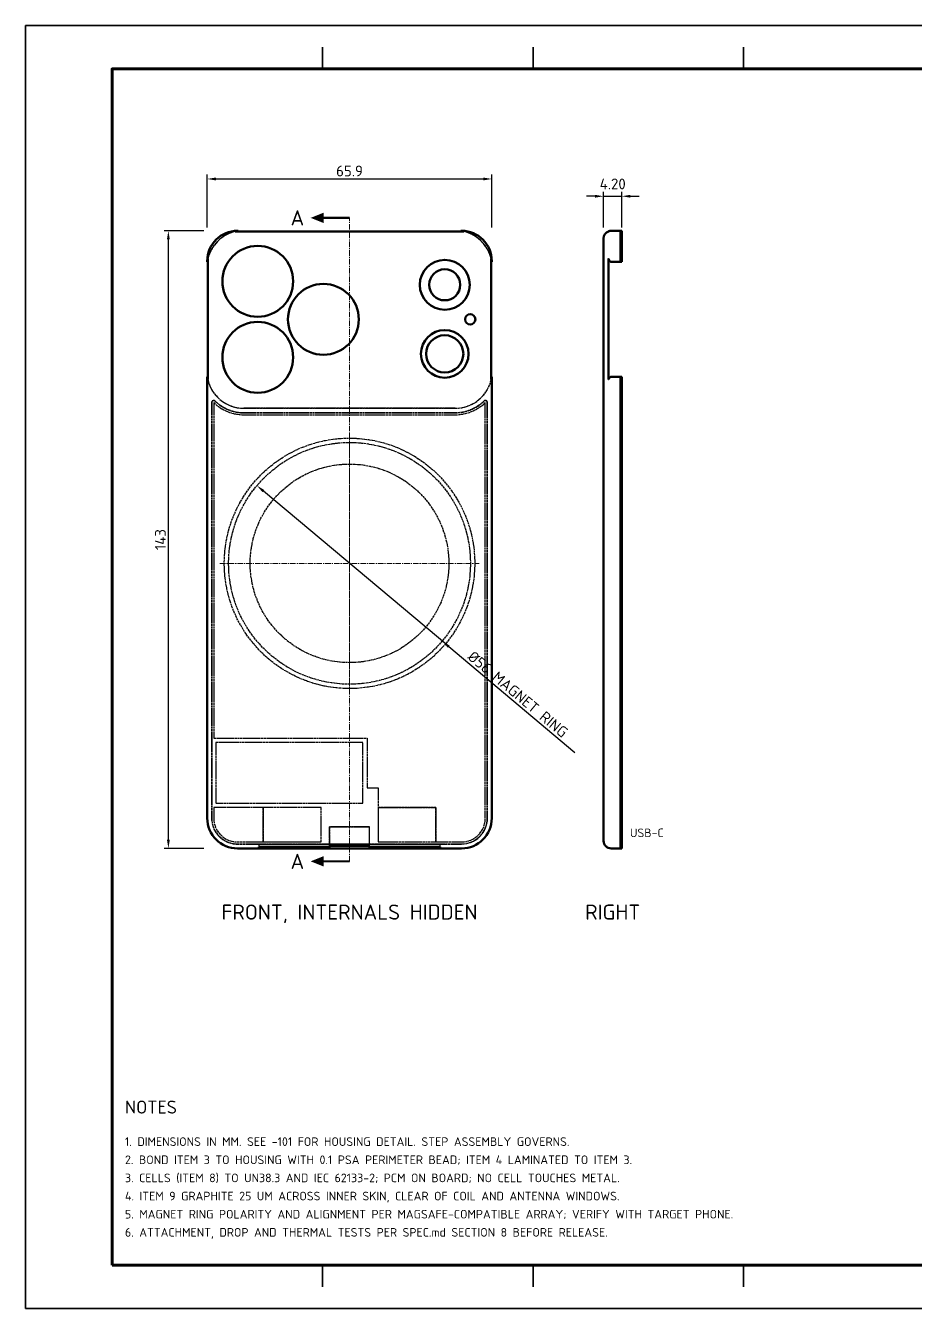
# Model space of a CAD drawing. Header units: millimetres. Extents: x 0 to 420, y 0 to 297.
# Drawn here: x 0 to 205.8, y 0 to 297 of the extents above; entities that cross this region are included whole.
import ezdxf
from ezdxf.enums import TextEntityAlignment as Align

# ---------------------------------------------------------------- set-up
doc = ezdxf.new("R2010")
doc.units = ezdxf.units.MM
doc.header["$LTSCALE"] = 0.4
doc.linetypes.add('CENTER', pattern=[5.08, 3.175, -0.635, 0.635, -0.635])
doc.linetypes.add('DASHED', pattern=[1.524, 1.27, -0.254])
for name, color, linetype, lineweight in [('BORDER', 7, 'CONTINUOUS', 70), ('CENTER', 1, 'CENTER', 18), ('DIM', 4, 'CONTINUOUS', 18), ('HIDDEN', 8, 'DASHED', 25), ('OUTLINE', 7, 'CONTINUOUS', 50), ('SECTION', 7, 'CONTINUOUS', 50), ('TEXT', 7, 'CONTINUOUS', 25), ('TITLE', 7, 'CONTINUOUS', 35)]:
    doc.layers.add(name, color=color, linetype=linetype, lineweight=lineweight)
doc.styles.add('KHENSU', font='isocpeur.ttf')
doc.dimstyles.new('KHENSU', dxfattribs={"dimtxt": 2.5, "dimasz": 2, "dimexe": 1, "dimexo": 0.8, "dimgap": 0.6, "dimtad": 1, "dimdsep": 46, "dimtxsty": 'KHENSU', "dimcen": -1.5, "dimclrd": 4, "dimclre": 4, "dimclrt": 7, "dimazin": 3, "dimtfac": 1, "dimtmove": 2, "dimatfit": 3})

msp = doc.modelspace()

# ---------------------------------------------------------------- linework, layer by layer
at = {"layer": 'BORDER'}
msp.add_lwpolyline([(20, 10), (410, 10), (410, 287), (20, 287)], close=True, dxfattribs=at)
at = {"layer": 'CENTER'}
for p, q in [((75, 103.5), (75, 252.5)), ((75, 142.5), (75, 202.5)), ((45, 172.5), (105, 172.5))]:
    msp.add_line(p, q, dxfattribs=at)
at = {"layer": 'HIDDEN'}
for p, q in [((49.242, 249.5), (49.05, 249.5)), ((49.242, 249.5), (49.05, 249.5)), ((49.242, 249.5), (49.05, 249.5)), ((100.95, 249.5), (100.758, 249.5)), ((100.95, 249.5), (100.758, 249.5)), ((100.95, 249.5), (100.758, 249.5)), ((42.05, 242.5), (42.05, 242.308)), ((42.05, 242.5), (42.05, 242.308)), ((42.05, 242.5), (42.05, 242.308)), ((107.95, 242.308), (107.95, 242.5)), ((107.95, 242.308), (107.95, 242.5)), ((107.95, 242.308), (107.95, 242.5)), ((42.05, 215.692), (42.05, 113.5)), ((42.05, 215.692), (42.05, 113.5)), ((42.05, 215.692), (42.05, 113.5)), ((107.95, 113.5), (107.95, 215.692)), ((107.95, 113.5), (107.95, 215.692)), ((107.95, 113.5), (107.95, 215.692)), ((43.05, 209.719), (43.05, 113.5)), ((43.05, 209.719), (43.05, 113.5)), ((43.1, 209.719), (43.1, 113.5)), ((43.1, 209.719), (43.1, 113.5)), ((43.55, 209.719), (43.55, 132)), ((43.55, 209.719), (43.55, 132)), ((99.45, 208.4), (50.55, 208.4)), ((50.55, 208.4), (99.45, 208.4)), ((99.45, 208.4), (50.55, 208.4)), ((99.45, 208.4), (50.55, 208.4)), ((106.45, 113.5), (106.45, 209.719)), ((106.45, 113.5), (106.45, 209.719)), ((106.9, 113.5), (106.9, 209.719)), ((106.9, 113.5), (106.9, 209.719)), ((106.95, 113.5), (106.95, 209.719)), ((106.95, 113.5), (106.95, 209.719)), ((50.55, 207.4), (99.45, 207.4)), ((50.55, 207.4), (99.45, 207.4)), ((50.55, 207.35), (99.45, 207.35)), ((50.55, 207.35), (99.45, 207.35)), ((50.55, 206.9), (99.45, 206.9)), ((50.55, 206.9), (99.45, 206.9)), ((43.55, 132), (79.05, 132)), ((43.55, 132), (79.05, 132)), ((78.05, 131), (44.05, 131)), ((78.05, 131), (44.05, 131)), ((44.05, 131), (44.05, 117)), ((44.05, 131), (44.05, 117)), ((78.05, 117), (78.05, 131)), ((78.05, 117), (78.05, 131)), ((79.05, 132), (79.05, 120.5)), ((79.05, 132), (79.05, 120.5)), ((79.05, 120.5), (81.6, 120.5)), ((79.05, 120.5), (81.6, 120.5)), ((81.6, 120.5), (81.6, 108)), ((81.6, 120.5), (81.6, 116)), ((43.55, 116), (43.55, 113.5)), ((55, 116), (43.55, 116)), ((43.55, 116), (43.55, 113.5)), ((68.4, 116), (43.55, 116)), ((44.05, 117), (78.05, 117)), ((44.05, 117), (78.05, 117)), ((55, 108), (55, 116)), ((55, 116), (55, 108)), ((68.4, 116), (55, 116)), ((68.4, 108), (68.4, 116)), ((68.4, 108), (68.4, 116)), ((81.6, 116), (81.6, 108)), ((95, 116), (81.6, 116)), ((81.6, 116), (95, 116)), ((95, 108), (95, 116)), ((95, 116), (95, 108)), ((70.4, 111.5), (79.6, 111.5)), ((70.4, 111.5), (70.4, 106.853)), ((70.4, 107.082), (70.4, 111.5)), ((79.6, 111.5), (70.4, 111.5)), ((79.6, 106.853), (79.6, 111.5)), ((79.6, 107.082), (79.6, 111.5)), ((49.05, 108), (55, 108)), ((49.05, 108), (68.4, 108)), ((49.05, 107.55), (100.95, 107.55)), ((49.05, 107.55), (100.95, 107.55)), ((49.05, 107.5), (100.95, 107.5)), ((49.05, 107.5), (54, 107.5)), ((54, 107.5), (70.4, 107.5)), ((54, 107.5), (54, 106.5)), ((54, 107.5), (54, 106.853)), ((54, 107.5), (54, 106.5)), ((54, 107.5), (54, 106.853)), ((54, 107.5), (70.4, 107.5)), ((54, 107.5), (70.4, 107.5)), ((55, 108), (68.4, 108)), ((79.6, 107.5), (70.4, 107.5)), ((70.4, 106.5), (70.4, 107.5)), ((70.4, 107.5), (70.4, 106.5)), ((70.4, 107.5), (70.4, 106.5)), ((70.4, 107.5), (70.4, 106.853)), ((79.6, 107.5), (96, 107.5)), ((79.6, 106.5), (79.6, 107.5)), ((79.6, 106.5), (79.6, 107.5)), ((79.6, 106.853), (79.6, 107.5)), ((79.6, 106.5), (79.6, 107.5)), ((79.6, 107.5), (96, 107.5)), ((79.6, 107.5), (96, 107.5)), ((81.6, 108), (95, 108)), ((81.6, 108), (100.95, 108)), ((95, 108), (100.95, 108)), ((96, 106.5), (96, 107.5)), ((96, 106.853), (96, 107.5)), ((96, 107.5), (100.95, 107.5)), ((96, 106.5), (96, 107.5)), ((96, 106.853), (96, 107.5)), ((49.05, 106.5), (100.95, 106.5)), ((49.05, 106.5), (100.95, 106.5)), ((54, 106.5), (70.4, 106.5)), ((54, 106.5), (96, 106.5)), ((79.6, 106.5), (96, 106.5))]:
    msp.add_line(p, q, dxfattribs=at)
for centre, radius in [((53.75, 237.8), 8.2), ((68.95, 229), 8.2), ((102.95, 229), 1.2), ((53.75, 220.2), 8.2), ((75, 172.5), 29), ((75, 172.5), 29), ((75, 172.5), 29), ((75, 172.5), 29), ((75, 172.5), 28), ((75, 172.5), 28), ((75, 172.5), 23), ((75, 172.5), 23)]:
    msp.add_circle(centre, radius, dxfattribs=at)
for centre, radius, start, end in [((50.55, 241), 8.6, 98.74601, 171.25399), ((49.05, 242.5), 7, 90, 180), ((49.05, 242.5), 7, 90, 180), ((50.55, 241), 8.6, 98.74601, 171.25399), ((49.05, 242.5), 7, 90, 180), ((50.55, 241), 8.6, 98.74601, 166.17015), ((99.45, 241), 8.6, 8.74601, 81.25399), ((99.45, 241), 8.6, 8.74601, 81.25399), ((99.45, 241), 8.6, 79.95517, 81.25399), ((100.95, 242.5), 7, 0, 90), ((100.95, 242.5), 7, 0, 90), ((100.95, 242.5), 7, 0, 90), ((50.55, 241), 8.6, 103.82985, 166.17015), ((99.45, 241), 8.6, 13.82985, 76.17015), ((99.45, 241), 8.6, 8.74601, 76.17015), ((50.55, 241), 8.6, 169.95517, 171.25399), ((50.55, 217), 8.6, -171.25399, -90), ((50.55, 217), 8.6, -171.25399, -90), ((50.55, 217), 8.6, -171.25399, -90), ((50.55, 217), 8.6, -166.81199, -90), ((99.45, 217), 8.6, -90, -8.74601), ((99.45, 217), 8.6, -90, -8.74601), ((99.45, 217), 8.6, -90, -8.74601), ((99.45, 217), 8.6, -90, -13.18801), ((43.55, 209.719), 0.5, 46.12644, 180), ((43.55, 209.719), 0.5, 46.12644, 180), ((43.55, 209.719), 0.45, 46.12644, 180), ((43.55, 209.719), 0.45, 46.12644, 180), ((50.55, 217), 10.1, -133.87356, -90), ((50.55, 217), 10.1, -133.87356, -90), ((50.55, 217), 9.65, -133.87356, -90), ((50.55, 217), 9.65, -133.87356, -90), ((50.55, 217), 9.6, -133.87356, -90), ((50.55, 217), 9.6, -133.87356, -90), ((99.45, 217), 9.6, -90, -46.12644), ((99.45, 217), 9.6, -90, -46.12644), ((99.45, 217), 9.65, -90, -46.12644), ((99.45, 217), 9.65, -90, -46.12644), ((99.45, 217), 10.1, -90, -46.12644), ((99.45, 217), 10.1, -90, -46.12644), ((106.45, 209.719), 0.5, 0, 133.87356), ((106.45, 209.719), 0.5, 0, 133.87356), ((106.45, 209.719), 0.45, 0, 133.87356), ((106.45, 209.719), 0.45, 0, 133.87356), ((49.05, 113.5), 7, 180, -90), ((49.05, 113.5), 7, 180, -90), ((49.05, 113.5), 7, 180, -90), ((49.05, 113.5), 6, 180, -90), ((49.05, 113.5), 6, 180, -90), ((49.05, 113.5), 5.95, 180, -90), ((49.05, 113.5), 5.95, 180, -90), ((49.05, 113.5), 5.5, 180, -90), ((49.05, 113.5), 5.5, 180, -90), ((100.95, 113.5), 7, -90, 0), ((100.95, 113.5), 6, -90, 0), ((100.95, 113.5), 6, -90, 0), ((100.95, 113.5), 5.95, -90, 0), ((100.95, 113.5), 5.95, -90, 0), ((100.95, 113.5), 7, -90, 0), ((100.95, 113.5), 7, -90, 0), ((100.95, 113.5), 5.5, -90, 0), ((100.95, 113.5), 5.5, -90, 0)]:
    msp.add_arc(centre, radius, start, end, dxfattribs=at)
at = {"layer": 'OUTLINE'}
for p, q in [((49.242, 249.5), (49.05, 249.5)), ((100.95, 249.5), (100.758, 249.5)), ((137.75, 249.5), (135.605, 249.5)), ((138.05, 249.5), (137.75, 249.5)), ((100.95, 249.373), (49.05, 249.373)), ((42.05, 242.5), (42.05, 242.308)), ((42.177, 242.5), (42.177, 215.038)), ((107.823, 215.038), (107.823, 242.5)), ((107.95, 242.308), (107.95, 242.5)), ((133.85, 113.5), (133.85, 242.5)), ((134.95, 215.038), (134.95, 242.5)), ((135.605, 242.308), (137.75, 242.308)), ((137.75, 242.308), (137.75, 242.5)), ((137.75, 242.308), (137.75, 242.5)), ((137.75, 242.308), (138.05, 242.308)), ((138.05, 242.308), (138.05, 242.5)), ((42.05, 215.692), (42.05, 113.5)), ((107.95, 113.5), (107.95, 215.692)), ((135.605, 215.692), (137.75, 215.692)), ((137.75, 113.5), (137.75, 215.692)), ((137.75, 113.5), (137.75, 215.692)), ((137.75, 215.692), (138.05, 215.692)), ((138.05, 113.5), (138.05, 215.692)), ((70.4, 107.082), (79.6, 107.082)), ((49.05, 106.5), (54, 106.5)), ((49.05, 106.5), (54, 106.5)), ((54, 106.853), (70.4, 106.853)), ((54, 106.853), (70.4, 106.853)), ((54, 106.5), (70.4, 106.5)), ((54, 106.5), (70.4, 106.5)), ((79.6, 106.5), (70.4, 106.5)), ((79.6, 106.853), (96, 106.853)), ((79.6, 106.853), (96, 106.853)), ((79.6, 106.5), (96, 106.5)), ((79.6, 106.5), (96, 106.5)), ((96, 106.5), (100.95, 106.5)), ((96, 106.5), (100.95, 106.5)), ((137.75, 106.5), (135.605, 106.5)), ((138.05, 106.5), (137.75, 106.5))]:
    msp.add_line(p, q, dxfattribs=at)
for points in [[(49.242, 249.5), (49.236, 249.499), (49.23, 249.498), (49.224, 249.497), (49.217, 249.496), (49.211, 249.495), (49.205, 249.494), (49.199, 249.493), (49.193, 249.492), (49.186, 249.491), (49.18, 249.49), (49.174, 249.489), (49.168, 249.488), (49.162, 249.487), (49.155, 249.486), (49.149, 249.485), (49.143, 249.484), (49.137, 249.483), (49.131, 249.482), (49.124, 249.481), (49.118, 249.48), (49.112, 249.479), (49.106, 249.478), (49.1, 249.477), (49.093, 249.476), (49.087, 249.475), (49.081, 249.474), (49.075, 249.473), (49.069, 249.471), (49.062, 249.47), (49.056, 249.469), (49.05, 249.468)], [(100.758, 249.5), (100.764, 249.499), (100.77, 249.498), (100.776, 249.497), (100.783, 249.496), (100.789, 249.495), (100.795, 249.494), (100.801, 249.493), (100.807, 249.492), (100.814, 249.491), (100.82, 249.49), (100.826, 249.489), (100.832, 249.488), (100.838, 249.487), (100.845, 249.486), (100.851, 249.485), (100.857, 249.484), (100.863, 249.483), (100.869, 249.482), (100.876, 249.481), (100.882, 249.48), (100.888, 249.479), (100.894, 249.478), (100.9, 249.477), (100.907, 249.476), (100.913, 249.475), (100.919, 249.474), (100.925, 249.473), (100.931, 249.471), (100.938, 249.47), (100.944, 249.469), (100.95, 249.468)], [(135.605, 249.5), (135.594, 249.5), (135.583, 249.5), (135.573, 249.5), (135.562, 249.499), (135.551, 249.499), (135.54, 249.499), (135.529, 249.498), (135.519, 249.498), (135.508, 249.497), (135.497, 249.497), (135.486, 249.496), (135.476, 249.495), (135.465, 249.494), (135.454, 249.493), (135.443, 249.493), (135.433, 249.492), (135.422, 249.49), (135.411, 249.489), (135.4, 249.488), (135.39, 249.487), (135.379, 249.485), (135.368, 249.484), (135.357, 249.482), (135.347, 249.481), (135.336, 249.479), (135.325, 249.478), (135.315, 249.476), (135.304, 249.474), (135.294, 249.472), (135.283, 249.47), (135.272, 249.468)], [(137.75, 242.5), (137.75, 242.726), (137.75, 242.952), (137.75, 243.177), (137.75, 243.403), (137.75, 243.629), (137.75, 243.855), (137.75, 244.081), (137.75, 244.306), (137.75, 244.532), (137.75, 244.758), (137.75, 244.984), (137.75, 245.21), (137.75, 245.435), (137.75, 245.661), (137.75, 245.887), (137.75, 246.113), (137.75, 246.339), (137.75, 246.565), (137.75, 246.79), (137.75, 247.016), (137.75, 247.242), (137.75, 247.468), (137.75, 247.694), (137.75, 247.919), (137.75, 248.145), (137.75, 248.371), (137.75, 248.597), (137.75, 248.823), (137.75, 249.048), (137.75, 249.274), (137.75, 249.5)], [(137.75, 242.5), (137.75, 242.726), (137.75, 242.952), (137.75, 243.177), (137.75, 243.403), (137.75, 243.629), (137.75, 243.855), (137.75, 244.081), (137.75, 244.306), (137.75, 244.532), (137.75, 244.758), (137.75, 244.984), (137.75, 245.21), (137.75, 245.435), (137.75, 245.661), (137.75, 245.887), (137.75, 246.113), (137.75, 246.339), (137.75, 246.565), (137.75, 246.79), (137.75, 247.016), (137.75, 247.242), (137.75, 247.468), (137.75, 247.694), (137.75, 247.919), (137.75, 248.145), (137.75, 248.371), (137.75, 248.597), (137.75, 248.823), (137.75, 249.048), (137.75, 249.274), (137.75, 249.5)], [(138.05, 242.5), (138.05, 242.726), (138.05, 242.952), (138.05, 243.177), (138.05, 243.403), (138.05, 243.629), (138.05, 243.855), (138.05, 244.081), (138.05, 244.306), (138.05, 244.532), (138.05, 244.758), (138.05, 244.984), (138.05, 245.21), (138.05, 245.435), (138.05, 245.661), (138.05, 245.887), (138.05, 246.113), (138.05, 246.339), (138.05, 246.565), (138.05, 246.79), (138.05, 247.016), (138.05, 247.242), (138.05, 247.468), (138.05, 247.694), (138.05, 247.919), (138.05, 248.145), (138.05, 248.371), (138.05, 248.597), (138.05, 248.823), (138.05, 249.048), (138.05, 249.274), (138.05, 249.5)], [(48.494, 249.351), (48.512, 249.355), (48.53, 249.359), (48.548, 249.364), (48.566, 249.368), (48.583, 249.372), (48.601, 249.376), (48.619, 249.38), (48.637, 249.385), (48.655, 249.389), (48.673, 249.393), (48.691, 249.397), (48.708, 249.401), (48.726, 249.404), (48.744, 249.408), (48.762, 249.412), (48.78, 249.416), (48.798, 249.42), (48.816, 249.423), (48.834, 249.427), (48.852, 249.431), (48.87, 249.434), (48.888, 249.438), (48.906, 249.441), (48.924, 249.445), (48.942, 249.448), (48.96, 249.452), (48.978, 249.455), (48.996, 249.458), (49.014, 249.462), (49.032, 249.465), (49.05, 249.468)], [(100.95, 249.468), (100.968, 249.465), (100.986, 249.462), (101.004, 249.458), (101.022, 249.455), (101.04, 249.452), (101.058, 249.448), (101.076, 249.445), (101.094, 249.441), (101.112, 249.438), (101.13, 249.434), (101.148, 249.431), (101.166, 249.427), (101.184, 249.423), (101.202, 249.42), (101.22, 249.416), (101.238, 249.412), (101.256, 249.408), (101.274, 249.404), (101.292, 249.401), (101.309, 249.397), (101.327, 249.393), (101.345, 249.389), (101.363, 249.385), (101.381, 249.38), (101.399, 249.376), (101.417, 249.372), (101.434, 249.368), (101.452, 249.364), (101.47, 249.359), (101.488, 249.355), (101.506, 249.351)], [(133.85, 242.5), (133.85, 242.669), (133.85, 242.838), (133.85, 243.008), (133.85, 243.177), (133.85, 243.346), (133.85, 243.515), (133.85, 243.684), (133.85, 243.854), (133.85, 244.023), (133.85, 244.192), (133.85, 244.361), (133.85, 244.53), (133.85, 244.7), (133.85, 244.869), (133.85, 245.038), (133.85, 245.207), (133.85, 245.376), (133.85, 245.545), (133.85, 245.715), (133.85, 245.884), (133.85, 246.053), (133.85, 246.222), (133.85, 246.391), (133.85, 246.561), (133.85, 246.73), (133.85, 246.899), (133.85, 247.068), (133.85, 247.237), (133.85, 247.407), (133.85, 247.576), (133.85, 247.745)], [(134.95, 249.351), (134.96, 249.356), (134.969, 249.362), (134.979, 249.367), (134.989, 249.373), (134.999, 249.378), (135.009, 249.383), (135.019, 249.388), (135.029, 249.392), (135.039, 249.397), (135.049, 249.401), (135.059, 249.406), (135.069, 249.41), (135.08, 249.414), (135.09, 249.418), (135.101, 249.422), (135.111, 249.425), (135.122, 249.429), (135.132, 249.433), (135.143, 249.436), (135.153, 249.439), (135.164, 249.442), (135.175, 249.445), (135.186, 249.448), (135.196, 249.451), (135.207, 249.454), (135.218, 249.456), (135.229, 249.459), (135.24, 249.461), (135.25, 249.464), (135.261, 249.466), (135.272, 249.468)], [(135.272, 249.468), (135.261, 249.466), (135.25, 249.464), (135.24, 249.461), (135.229, 249.459), (135.218, 249.456), (135.207, 249.454), (135.196, 249.451), (135.186, 249.448), (135.175, 249.445), (135.164, 249.442), (135.153, 249.439), (135.143, 249.436), (135.132, 249.433), (135.122, 249.429), (135.111, 249.425), (135.101, 249.422), (135.09, 249.418), (135.08, 249.414), (135.069, 249.41), (135.059, 249.406), (135.049, 249.401), (135.039, 249.397), (135.029, 249.392), (135.019, 249.388), (135.009, 249.383), (134.999, 249.378), (134.989, 249.373), (134.979, 249.367), (134.969, 249.362), (134.96, 249.356), (134.95, 249.351)], [(134.95, 249.373), (134.95, 249.372), (134.95, 249.372), (134.95, 249.371), (134.95, 249.37), (134.95, 249.37), (134.95, 249.369), (134.95, 249.368), (134.95, 249.367), (134.95, 249.367), (134.95, 249.366), (134.95, 249.365), (134.95, 249.364), (134.95, 249.364), (134.95, 249.363), (134.95, 249.362), (134.95, 249.362), (134.95, 249.361), (134.95, 249.36), (134.95, 249.359), (134.95, 249.359), (134.95, 249.358), (134.95, 249.357), (134.95, 249.356), (134.95, 249.356), (134.95, 249.355), (134.95, 249.354), (134.95, 249.354), (134.95, 249.353), (134.95, 249.352), (134.95, 249.351), (134.95, 249.351)], [(134.95, 249.351), (134.95, 249.351), (134.95, 249.352), (134.95, 249.353), (134.95, 249.354), (134.95, 249.354), (134.95, 249.355), (134.95, 249.356), (134.95, 249.356), (134.95, 249.357), (134.95, 249.358), (134.95, 249.359), (134.95, 249.359), (134.95, 249.36), (134.95, 249.361), (134.95, 249.362), (134.95, 249.362), (134.95, 249.363), (134.95, 249.364), (134.95, 249.364), (134.95, 249.365), (134.95, 249.366), (134.95, 249.367), (134.95, 249.367), (134.95, 249.368), (134.95, 249.369), (134.95, 249.37), (134.95, 249.37), (134.95, 249.371), (134.95, 249.372), (134.95, 249.372), (134.95, 249.373)], [(42.05, 242.308), (42.051, 242.314), (42.052, 242.32), (42.053, 242.326), (42.054, 242.333), (42.055, 242.339), (42.056, 242.345), (42.057, 242.351), (42.058, 242.357), (42.059, 242.364), (42.06, 242.37), (42.061, 242.376), (42.062, 242.382), (42.063, 242.388), (42.064, 242.395), (42.065, 242.401), (42.066, 242.407), (42.067, 242.413), (42.068, 242.419), (42.069, 242.426), (42.07, 242.432), (42.071, 242.438), (42.072, 242.444), (42.073, 242.45), (42.074, 242.457), (42.075, 242.463), (42.076, 242.469), (42.077, 242.475), (42.079, 242.481), (42.08, 242.488), (42.081, 242.494), (42.082, 242.5)], [(42.082, 242.5), (42.085, 242.518), (42.088, 242.536), (42.092, 242.554), (42.095, 242.572), (42.098, 242.59), (42.102, 242.608), (42.105, 242.626), (42.109, 242.644), (42.112, 242.662), (42.116, 242.68), (42.119, 242.698), (42.123, 242.716), (42.127, 242.734), (42.13, 242.752), (42.134, 242.77), (42.138, 242.788), (42.142, 242.806), (42.146, 242.824), (42.149, 242.842), (42.153, 242.859), (42.157, 242.877), (42.161, 242.895), (42.165, 242.913), (42.17, 242.931), (42.174, 242.949), (42.178, 242.967), (42.182, 242.984), (42.186, 243.002), (42.191, 243.02), (42.195, 243.038), (42.199, 243.056)], [(107.801, 243.056), (107.805, 243.038), (107.809, 243.02), (107.814, 243.002), (107.818, 242.984), (107.822, 242.967), (107.826, 242.949), (107.83, 242.931), (107.835, 242.913), (107.839, 242.895), (107.843, 242.877), (107.847, 242.859), (107.851, 242.842), (107.854, 242.824), (107.858, 242.806), (107.862, 242.788), (107.866, 242.77), (107.87, 242.752), (107.873, 242.734), (107.877, 242.716), (107.881, 242.698), (107.884, 242.68), (107.888, 242.662), (107.891, 242.644), (107.895, 242.626), (107.898, 242.608), (107.902, 242.59), (107.905, 242.572), (107.908, 242.554), (107.912, 242.536), (107.915, 242.518), (107.918, 242.5)], [(107.95, 242.308), (107.949, 242.314), (107.948, 242.32), (107.947, 242.326), (107.946, 242.333), (107.945, 242.339), (107.944, 242.345), (107.943, 242.351), (107.942, 242.357), (107.941, 242.364), (107.94, 242.37), (107.939, 242.376), (107.938, 242.382), (107.937, 242.388), (107.936, 242.395), (107.935, 242.401), (107.934, 242.407), (107.933, 242.413), (107.932, 242.419), (107.931, 242.426), (107.93, 242.432), (107.929, 242.438), (107.928, 242.444), (107.927, 242.45), (107.926, 242.457), (107.925, 242.463), (107.924, 242.469), (107.923, 242.475), (107.921, 242.481), (107.92, 242.488), (107.919, 242.494), (107.918, 242.5)], [(134.95, 242.5), (134.95, 242.518), (134.95, 242.536), (134.95, 242.554), (134.95, 242.572), (134.95, 242.59), (134.95, 242.608), (134.95, 242.625), (134.95, 242.643), (134.95, 242.661), (134.95, 242.679), (134.95, 242.697), (134.95, 242.715), (134.95, 242.733), (134.95, 242.751), (134.95, 242.769), (134.95, 242.787), (134.95, 242.805), (134.95, 242.823), (134.95, 242.841), (134.95, 242.859), (134.95, 242.876), (134.95, 242.894), (134.95, 242.912), (134.95, 242.93), (134.95, 242.948), (134.95, 242.966), (134.95, 242.984), (134.95, 243.002), (134.95, 243.02), (134.95, 243.038), (134.95, 243.056)], [(134.95, 243.056), (134.958, 243.036), (134.966, 243.017), (134.974, 242.998), (134.982, 242.979), (134.991, 242.96), (134.999, 242.941), (135.008, 242.922), (135.017, 242.903), (135.026, 242.884), (135.035, 242.866), (135.044, 242.847), (135.054, 242.828), (135.063, 242.81), (135.073, 242.792), (135.083, 242.773), (135.093, 242.755), (135.103, 242.737), (135.114, 242.719), (135.125, 242.701), (135.136, 242.683), (135.147, 242.666), (135.158, 242.648), (135.17, 242.631), (135.182, 242.614), (135.194, 242.597), (135.206, 242.58), (135.219, 242.564), (135.232, 242.547), (135.245, 242.531), (135.258, 242.516), (135.272, 242.5)], [(135.605, 242.308), (135.592, 242.308), (135.58, 242.309), (135.567, 242.31), (135.554, 242.312), (135.542, 242.315), (135.529, 242.318), (135.517, 242.322), (135.505, 242.326), (135.493, 242.331), (135.482, 242.336), (135.47, 242.341), (135.459, 242.347), (135.447, 242.353), (135.436, 242.359), (135.426, 242.366), (135.415, 242.373), (135.404, 242.38), (135.394, 242.388), (135.384, 242.396), (135.374, 242.403), (135.364, 242.411), (135.354, 242.42), (135.345, 242.428), (135.335, 242.437), (135.326, 242.445), (135.317, 242.454), (135.308, 242.463), (135.299, 242.472), (135.29, 242.481), (135.281, 242.491), (135.272, 242.5)], [(135.605, 242.308), (135.592, 242.308), (135.58, 242.309), (135.567, 242.31), (135.554, 242.312), (135.542, 242.315), (135.529, 242.318), (135.517, 242.322), (135.505, 242.326), (135.493, 242.331), (135.482, 242.336), (135.47, 242.341), (135.459, 242.347), (135.447, 242.353), (135.436, 242.359), (135.426, 242.366), (135.415, 242.373), (135.404, 242.38), (135.394, 242.388), (135.384, 242.396), (135.374, 242.403), (135.364, 242.411), (135.354, 242.42), (135.345, 242.428), (135.335, 242.437), (135.326, 242.445), (135.317, 242.454), (135.308, 242.463), (135.299, 242.472), (135.29, 242.481), (135.281, 242.491), (135.272, 242.5)], [(42.05, 215.692), (42.053, 215.671), (42.057, 215.65), (42.06, 215.629), (42.064, 215.607), (42.067, 215.586), (42.071, 215.565), (42.074, 215.544), (42.078, 215.523), (42.082, 215.501), (42.085, 215.48), (42.089, 215.459), (42.093, 215.438), (42.097, 215.417), (42.101, 215.396), (42.105, 215.374), (42.109, 215.353), (42.113, 215.332), (42.117, 215.311), (42.122, 215.29), (42.126, 215.269), (42.13, 215.248), (42.135, 215.227), (42.139, 215.206), (42.144, 215.185), (42.148, 215.164), (42.153, 215.143), (42.158, 215.122), (42.162, 215.101), (42.167, 215.08), (42.172, 215.059), (42.177, 215.038)], [(107.95, 215.692), (107.947, 215.671), (107.943, 215.65), (107.94, 215.629), (107.936, 215.607), (107.933, 215.586), (107.929, 215.565), (107.926, 215.544), (107.922, 215.523), (107.918, 215.501), (107.915, 215.48), (107.911, 215.459), (107.907, 215.438), (107.903, 215.417), (107.899, 215.396), (107.895, 215.374), (107.891, 215.353), (107.887, 215.332), (107.883, 215.311), (107.878, 215.29), (107.874, 215.269), (107.87, 215.248), (107.865, 215.227), (107.861, 215.206), (107.856, 215.185), (107.852, 215.164), (107.847, 215.143), (107.842, 215.122), (107.838, 215.101), (107.833, 215.08), (107.828, 215.059), (107.823, 215.038)], [(134.95, 215.038), (134.95, 215.091), (134.95, 215.145), (134.95, 215.198), (134.95, 215.251), (134.95, 215.305), (134.95, 215.358), (134.95, 215.411), (134.95, 215.465), (134.95, 215.518), (134.95, 215.571), (134.95, 215.625), (134.95, 215.678), (134.95, 215.731), (134.95, 215.785), (134.95, 215.838), (134.95, 215.891), (134.95, 215.945), (134.95, 215.998), (134.95, 216.051), (134.95, 216.104), (134.95, 216.158), (134.95, 216.211), (134.95, 216.264), (134.95, 216.318), (134.95, 216.371), (134.95, 216.424), (134.95, 216.478), (134.95, 216.531), (134.95, 216.584), (134.95, 216.638), (134.95, 216.691)], [(135.605, 215.692), (135.574, 215.691), (135.544, 215.685), (135.514, 215.677), (135.485, 215.666), (135.457, 215.652), (135.43, 215.637), (135.405, 215.62), (135.38, 215.601), (135.356, 215.582), (135.333, 215.561), (135.31, 215.54), (135.289, 215.517), (135.268, 215.495), (135.247, 215.472), (135.227, 215.448), (135.207, 215.424), (135.188, 215.4), (135.169, 215.375), (135.151, 215.35), (135.133, 215.325), (135.115, 215.3), (135.098, 215.274), (135.08, 215.248), (135.063, 215.223), (135.047, 215.197), (135.03, 215.17), (135.014, 215.144), (134.997, 215.118), (134.981, 215.091), (134.966, 215.065), (134.95, 215.038)], [(133.85, 108.255), (133.85, 108.424), (133.85, 108.593), (133.85, 108.763), (133.85, 108.932), (133.85, 109.101), (133.85, 109.27), (133.85, 109.439), (133.85, 109.609), (133.85, 109.778), (133.85, 109.947), (133.85, 110.116), (133.85, 110.285), (133.85, 110.455), (133.85, 110.624), (133.85, 110.793), (133.85, 110.962), (133.85, 111.131), (133.85, 111.3), (133.85, 111.47), (133.85, 111.639), (133.85, 111.808), (133.85, 111.977), (133.85, 112.146), (133.85, 112.316), (133.85, 112.485), (133.85, 112.654), (133.85, 112.823), (133.85, 112.992), (133.85, 113.162), (133.85, 113.331), (133.85, 113.5)], [(137.75, 106.5), (137.75, 106.726), (137.75, 106.952), (137.75, 107.177), (137.75, 107.403), (137.75, 107.629), (137.75, 107.855), (137.75, 108.081), (137.75, 108.306), (137.75, 108.532), (137.75, 108.758), (137.75, 108.984), (137.75, 109.21), (137.75, 109.435), (137.75, 109.661), (137.75, 109.887), (137.75, 110.113), (137.75, 110.339), (137.75, 110.565), (137.75, 110.79), (137.75, 111.016), (137.75, 111.242), (137.75, 111.468), (137.75, 111.694), (137.75, 111.919), (137.75, 112.145), (137.75, 112.371), (137.75, 112.597), (137.75, 112.823), (137.75, 113.048), (137.75, 113.274), (137.75, 113.5)], [(137.75, 106.5), (137.75, 106.726), (137.75, 106.952), (137.75, 107.177), (137.75, 107.403), (137.75, 107.629), (137.75, 107.855), (137.75, 108.081), (137.75, 108.306), (137.75, 108.532), (137.75, 108.758), (137.75, 108.984), (137.75, 109.21), (137.75, 109.435), (137.75, 109.661), (137.75, 109.887), (137.75, 110.113), (137.75, 110.339), (137.75, 110.565), (137.75, 110.79), (137.75, 111.016), (137.75, 111.242), (137.75, 111.468), (137.75, 111.694), (137.75, 111.919), (137.75, 112.145), (137.75, 112.371), (137.75, 112.597), (137.75, 112.823), (137.75, 113.048), (137.75, 113.274), (137.75, 113.5)], [(138.05, 106.5), (138.05, 106.726), (138.05, 106.952), (138.05, 107.177), (138.05, 107.403), (138.05, 107.629), (138.05, 107.855), (138.05, 108.081), (138.05, 108.306), (138.05, 108.532), (138.05, 108.758), (138.05, 108.984), (138.05, 109.21), (138.05, 109.435), (138.05, 109.661), (138.05, 109.887), (138.05, 110.113), (138.05, 110.339), (138.05, 110.565), (138.05, 110.79), (138.05, 111.016), (138.05, 111.242), (138.05, 111.468), (138.05, 111.694), (138.05, 111.919), (138.05, 112.145), (138.05, 112.371), (138.05, 112.597), (138.05, 112.823), (138.05, 113.048), (138.05, 113.274), (138.05, 113.5)], [(70.4, 107.082), (70.4, 107.074), (70.4, 107.067), (70.4, 107.059), (70.4, 107.052), (70.4, 107.045), (70.4, 107.037), (70.4, 107.03), (70.4, 107.022), (70.4, 107.015), (70.4, 107.008), (70.4, 107), (70.4, 106.993), (70.4, 106.985), (70.4, 106.978), (70.4, 106.971), (70.4, 106.963), (70.4, 106.956), (70.4, 106.949), (70.4, 106.941), (70.4, 106.934), (70.4, 106.926), (70.4, 106.919), (70.4, 106.912), (70.4, 106.904), (70.4, 106.897), (70.4, 106.889), (70.4, 106.882), (70.4, 106.875), (70.4, 106.867), (70.4, 106.86), (70.4, 106.853)], [(79.6, 107.082), (79.6, 107.074), (79.6, 107.067), (79.6, 107.059), (79.6, 107.052), (79.6, 107.045), (79.6, 107.037), (79.6, 107.03), (79.6, 107.022), (79.6, 107.015), (79.6, 107.008), (79.6, 107), (79.6, 106.993), (79.6, 106.985), (79.6, 106.978), (79.6, 106.971), (79.6, 106.963), (79.6, 106.956), (79.6, 106.949), (79.6, 106.941), (79.6, 106.934), (79.6, 106.926), (79.6, 106.919), (79.6, 106.912), (79.6, 106.904), (79.6, 106.897), (79.6, 106.889), (79.6, 106.882), (79.6, 106.875), (79.6, 106.867), (79.6, 106.86), (79.6, 106.853)], [(54, 106.853), (54, 106.841), (54, 106.83), (54, 106.818), (54, 106.807), (54, 106.796), (54, 106.784), (54, 106.773), (54, 106.762), (54, 106.75), (54, 106.739), (54, 106.727), (54, 106.716), (54, 106.705), (54, 106.693), (54, 106.682), (54, 106.671), (54, 106.659), (54, 106.648), (54, 106.636), (54, 106.625), (54, 106.614), (54, 106.602), (54, 106.591), (54, 106.58), (54, 106.568), (54, 106.557), (54, 106.545), (54, 106.534), (54, 106.523), (54, 106.511), (54, 106.5)], [(54, 106.853), (54, 106.841), (54, 106.83), (54, 106.818), (54, 106.807), (54, 106.796), (54, 106.784), (54, 106.773), (54, 106.762), (54, 106.75), (54, 106.739), (54, 106.727), (54, 106.716), (54, 106.705), (54, 106.693), (54, 106.682), (54, 106.671), (54, 106.659), (54, 106.648), (54, 106.636), (54, 106.625), (54, 106.614), (54, 106.602), (54, 106.591), (54, 106.58), (54, 106.568), (54, 106.557), (54, 106.545), (54, 106.534), (54, 106.523), (54, 106.511), (54, 106.5)], [(70.4, 106.853), (70.4, 106.841), (70.4, 106.83), (70.4, 106.818), (70.4, 106.807), (70.4, 106.796), (70.4, 106.784), (70.4, 106.773), (70.4, 106.762), (70.4, 106.75), (70.4, 106.739), (70.4, 106.727), (70.4, 106.716), (70.4, 106.705), (70.4, 106.693), (70.4, 106.682), (70.4, 106.671), (70.4, 106.659), (70.4, 106.648), (70.4, 106.636), (70.4, 106.625), (70.4, 106.614), (70.4, 106.602), (70.4, 106.591), (70.4, 106.58), (70.4, 106.568), (70.4, 106.557), (70.4, 106.545), (70.4, 106.534), (70.4, 106.523), (70.4, 106.511), (70.4, 106.5)], [(79.6, 106.853), (79.6, 106.841), (79.6, 106.83), (79.6, 106.818), (79.6, 106.807), (79.6, 106.796), (79.6, 106.784), (79.6, 106.773), (79.6, 106.762), (79.6, 106.75), (79.6, 106.739), (79.6, 106.727), (79.6, 106.716), (79.6, 106.705), (79.6, 106.693), (79.6, 106.682), (79.6, 106.671), (79.6, 106.659), (79.6, 106.648), (79.6, 106.636), (79.6, 106.625), (79.6, 106.614), (79.6, 106.602), (79.6, 106.591), (79.6, 106.58), (79.6, 106.568), (79.6, 106.557), (79.6, 106.545), (79.6, 106.534), (79.6, 106.523), (79.6, 106.511), (79.6, 106.5)], [(96, 106.853), (96, 106.841), (96, 106.83), (96, 106.818), (96, 106.807), (96, 106.796), (96, 106.784), (96, 106.773), (96, 106.762), (96, 106.75), (96, 106.739), (96, 106.727), (96, 106.716), (96, 106.705), (96, 106.693), (96, 106.682), (96, 106.671), (96, 106.659), (96, 106.648), (96, 106.636), (96, 106.625), (96, 106.614), (96, 106.602), (96, 106.591), (96, 106.58), (96, 106.568), (96, 106.557), (96, 106.545), (96, 106.534), (96, 106.523), (96, 106.511), (96, 106.5)], [(96, 106.853), (96, 106.841), (96, 106.83), (96, 106.818), (96, 106.807), (96, 106.796), (96, 106.784), (96, 106.773), (96, 106.762), (96, 106.75), (96, 106.739), (96, 106.727), (96, 106.716), (96, 106.705), (96, 106.693), (96, 106.682), (96, 106.671), (96, 106.659), (96, 106.648), (96, 106.636), (96, 106.625), (96, 106.614), (96, 106.602), (96, 106.591), (96, 106.58), (96, 106.568), (96, 106.557), (96, 106.545), (96, 106.534), (96, 106.523), (96, 106.511), (96, 106.5)]]:
    msp.add_lwpolyline(points, dxfattribs=at)
for centre, radius in [((53.75, 237.8), 8.2), ((97.05, 237), 5.778), ((97.05, 237), 3.598), ((68.95, 229), 8.2), ((102.95, 229), 1.2), ((53.75, 220.2), 8.2), ((97.05, 221), 5.507), ((97.05, 221), 4.309)]:
    msp.add_circle(centre, radius, dxfattribs=at)
for centre, radius, start, end in [((49.05, 242.5), 7, 90, 180), ((100.95, 242.5), 7, 0, 90), ((135.605, 247.745), 1.755, 90, 100.9279), ((135.605, 247.745), 1.755, 90, 91.33723), ((49.05, 242.5), 6.873, 90, 94.63777), ((99.45, 241), 8.6, 76.17015, 79.95517), ((100.95, 242.5), 6.873, 85.36223, 90), ((135.605, 247.745), 1.755, 111.9143, 180), ((135.605, 247.745), 1.755, 111.9143, 180), ((135.605, 247.745), 1.755, 100.25221, 100.9279), ((50.55, 241), 8.6, 166.17015, 169.95517), ((49.05, 242.5), 6.873, 175.36223, 180), ((100.95, 242.5), 6.873, 0, 4.63777), ((49.05, 113.5), 7, 180, -90), ((100.95, 113.5), 7, -90, 0), ((135.605, 108.255), 1.755, 180, -90), ((135.605, 108.255), 1.755, -138.03811, -126.95156)]:
    msp.add_arc(centre, radius, start, end, dxfattribs=at)
at = {"layer": 'SECTION', "const_width": 0.5}
for points in [[(75, 252.5), (69, 252.5)], [(75, 103.5), (69, 103.5)]]:
    msp.add_lwpolyline(points, dxfattribs=at)
at = {"layer": 'SECTION'}
for points in [[(69, 253.7), (66, 252.5), (69, 251.3)], [(69, 104.7), (66, 103.5), (69, 102.3)]]:
    msp.add_solid(points, dxfattribs=at)
at = {"layer": 'TITLE'}
for p, q in [((68.75, 287), (68.75, 292)), ((117.5, 287), (117.5, 292)), ((166.25, 287), (166.25, 292)), ((68.75, 10), (68.75, 5)), ((117.5, 10), (117.5, 5)), ((166.25, 10), (166.25, 5))]:
    msp.add_line(p, q, dxfattribs=at)
msp.add_lwpolyline([(0, 0), (420, 0), (420, 297), (0, 297)], close=True, dxfattribs=at)

# ---------------------------------------------------------------- texts
at = {"layer": 'TEXT', "style": 'KHENSU'}
for p in [(64.5, 252.5), (64.5, 103.5)]:
    msp.add_text('A', height=3.5, dxfattribs=at).set_placement(p, align=Align.MIDDLE_RIGHT)
for s, height, p in [('USB-C', 2, (139.95, 108.5)), ('NOTES', 3, (23, 44.2)), ('1. DIMENSIONS IN MM. SEE -101 FOR HOUSING DETAIL. STEP ASSEMBLY GOVERNS.', 2, (23, 37)), ('2. BOND ITEM 3 TO HOUSING WITH 0.1 PSA PERIMETER BEAD; ITEM 4 LAMINATED TO ITEM 3.', 2, (23, 32.8)), ('3. CELLS (ITEM 8) TO UN38.3 AND IEC 62133-2; PCM ON BOARD; NO CELL TOUCHES METAL.', 2, (23, 28.6)), ('4. ITEM 9 GRAPHITE 25 UM ACROSS INNER SKIN, CLEAR OF COIL AND ANTENNA WINDOWS.', 2, (23, 24.4)), ('5. MAGNET RING POLARITY AND ALIGNMENT PER MAGSAFE-COMPATIBLE ARRAY; VERIFY WITH TARGET PHONE.', 2, (23, 20.2)), ('6. ATTACHMENT, DROP AND THERMAL TESTS PER SPEC.md SECTION 8 BEFORE RELEASE.', 2, (23, 16))]:
    msp.add_text(s, height=height, dxfattribs=at).set_placement(p, align=Align.BOTTOM_LEFT)
for s, p in [('FRONT, INTERNALS HIDDEN', (75, 93.5)), ('RIGHT', (135.95, 93.5))]:
    msp.add_text(s, height=3.5, dxfattribs=at).set_placement(p, align=Align.TOP_CENTER)

# ---------------------------------------------------------------- dimensions: what is measured, and where the dimension line sits
at = {"layer": 'DIM'}
msp.add_linear_dim(base=(42.05, 261.5), p1=(42.05, 249.5), p2=(107.95, 249.5), dimstyle='KHENSU', override={"dimlfac": 1}, dxfattribs=at).render()
msp.add_linear_dim(base=(133.85, 257.5), p1=(133.85, 249.5), p2=(138.05, 249.5), text='4.20', dimstyle='KHENSU', override={"dimlfac": 1}, dxfattribs=at).render()
msp.add_linear_dim(base=(33.05, 106.5), p1=(42.05, 106.5), p2=(42.05, 249.5), angle=90, dimstyle='KHENSU', override={"dimlfac": 1}, dxfattribs=at).render()
msp.add_diameter_dim_2p(p1=(53.551, 190.498), p2=(96.449, 154.502), text='<> MAGNET RING', dimstyle='KHENSU', override={"dimlfac": 1}, dxfattribs=at).render()

doc.saveas('drawing.dxf')
